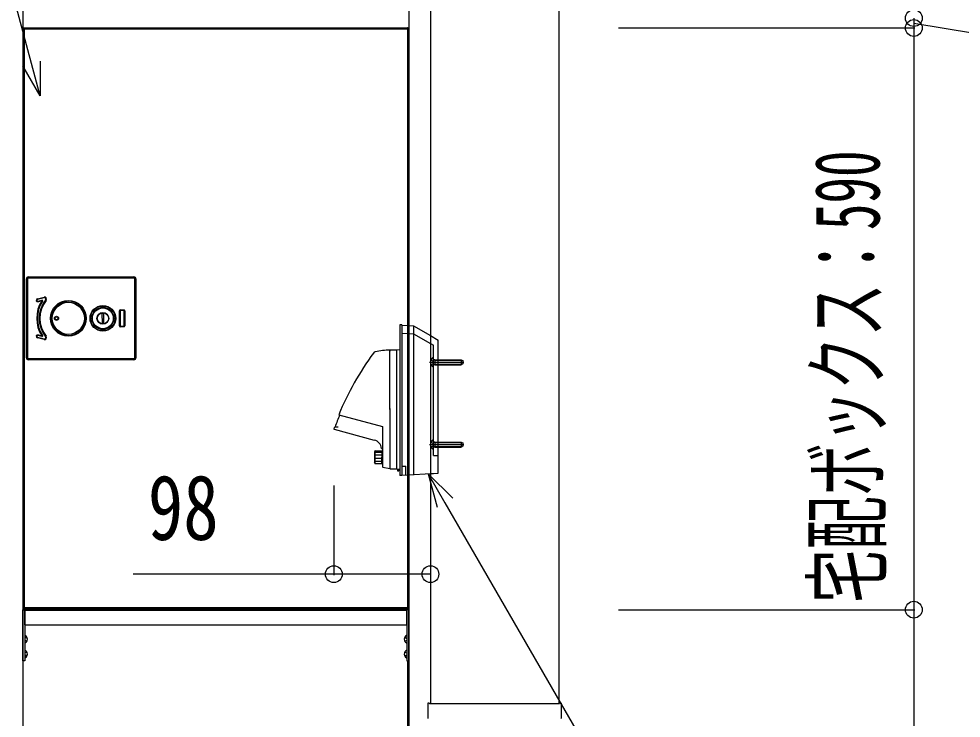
# Model space of a CAD drawing. Units: millimetres, scale not verified. Extents: x -8410 to 8410, y -5940 to 5940.
# Drawn here: x -6467 to -5512, y 1822 to 2531 of the extents above; entities that cross this region are included whole.
import ezdxf
from ezdxf.enums import TextEntityAlignment as Align

# ---------------------------------------------------------------- set-up
doc = ezdxf.new("R2010")
doc.units = ezdxf.units.MM
doc.header["$LTSCALE"] = 30
for name, color, linetype in [('0-3_YKK_13', 4, 'Continuous'), ('0-4_YKK_A1', 4, 'Continuous'), ('0-5_YKK_D', 6, 'Continuous')]:
    doc.layers.add(name, color=color, linetype=linetype)
doc.styles.add('ＭＳ ゴシック', font='')
doc.styles.get('ＭＳ ゴシック').set_extended_font_data('MS Gothic')

msp = doc.modelspace()

# ---------------------------------------------------------------- linework, layer by layer
at = {"layer": '0-3_YKK_13'}
for p, q in [((-6462.46, 2521.3), (-6462.46, 2522.1)), ((-6462.46, 2522.1), (-6461.96, 2522.1)), ((-6461.96, 2522.1), (-6461.66, 2522.1)), ((-6461.96, 2522.1), (-6461.96, 2521.3)), ((-6461.66, 2522.1), (-6073.26, 2522.1)), ((-6461.66, 2521.3), (-6461.66, 2522.1)), ((-6073.26, 2521.3), (-6073.26, 2522.1)), ((-6072.96, 2522.1), (-6073.26, 2522.1)), ((-6072.96, 2522.1), (-6072.46, 2522.1)), ((-6072.96, 2521.3), (-6072.96, 2522.1)), ((-6461.96, 2521.3), (-6462.46, 2521.3)), ((-6462.46, 2521.1), (-6462.46, 2521.3)), ((-6462.46, 2521.1), (-6462.46, 1934.1)), ((-6461.66, 2521.1), (-6462.46, 2521.1)), ((-6461.96, 2521.3), (-6461.66, 2521.3)), ((-6461.66, 2521.3), (-6461.66, 2521.1)), ((-6461.66, 2521.3), (-6073.26, 2521.3)), ((-6461.66, 2521.1), (-6461.66, 1934.1)), ((-6073.26, 2521.3), (-6073.26, 2521.1)), ((-6072.96, 2521.3), (-6073.26, 2521.3)), ((-6072.46, 2521.1), (-6073.26, 2521.1)), ((-6073.26, 2521.1), (-6073.26, 1934.1)), ((-6072.46, 2521.3), (-6072.46, 2521.1)), ((-6459.46, 2187.59), (-6459.46, 2267.61)), ((-6459.23, 2267.38), (-6459.46, 2267.61)), ((-6459.23, 2267.38), (-6458.24, 2267.38)), ((-6459.23, 2187.82), (-6459.23, 2267.38)), ((-6458.24, 2267.38), (-6458.24, 2187.82)), ((-6457.47, 2269.6), (-6350.45, 2269.6)), ((-6457.47, 2269.6), (-6457.24, 2269.37)), ((-6457.24, 2268.38), (-6457.24, 2269.37)), ((-6457.24, 2269.37), (-6350.68, 2269.37)), ((-6350.68, 2268.38), (-6457.24, 2268.38)), ((-6350.68, 2269.37), (-6350.45, 2269.6)), ((-6350.68, 2268.38), (-6350.68, 2269.37)), ((-6349.68, 2267.38), (-6348.69, 2267.38)), ((-6349.68, 2187.82), (-6349.68, 2267.38)), ((-6348.46, 2267.61), (-6348.69, 2267.38)), ((-6348.69, 2267.38), (-6348.69, 2187.82)), ((-6348.46, 2267.61), (-6348.46, 2187.59)), ((-6441.48, 2248.8), (-6448.27, 2247.1)), ((-6448.19, 2246.76), (-6448.27, 2247.1)), ((-6441.4, 2248.46), (-6448.19, 2246.76)), ((-6447.75, 2245.02), (-6447.67, 2244.68)), ((-6447.67, 2244.68), (-6443.7, 2245.67)), ((-6447.67, 2244.68), (-6447.59, 2244.34)), ((-6443.74, 2245.3), (-6447.59, 2244.34)), ((-6443.09, 2245.02), (-6443.38, 2245.21)), ((-6441.48, 2248.8), (-6441.57, 2249.14)), ((-6441.4, 2248.46), (-6441.48, 2248.8)), ((-6439.7, 2246), (-6439.97, 2246.22)), ((-6439.43, 2245.78), (-6439.7, 2246)), ((-6416.96, 2245.25), (-6416.96, 2245.1)), ((-6416.96, 2245.1), (-6416.96, 2244.86)), ((-6364.96, 2235.35), (-6365.26, 2235.35)), ((-6364.96, 2235.35), (-6364.96, 2219.85)), ((-6364.86, 2219.95), (-6364.86, 2235.25)), ((-6364.46, 2235.85), (-6364.46, 2236.15)), ((-6364.46, 2236.15), (-6360.46, 2236.15)), ((-6360.46, 2235.85), (-6364.46, 2235.85)), ((-6364.36, 2235.75), (-6360.56, 2235.75)), ((-6364.36, 2235.75), (-6364.36, 2235.45)), ((-6360.46, 2235.85), (-6360.46, 2236.15)), ((-6360.06, 2235.25), (-6360.06, 2219.95)), ((-6359.96, 2219.85), (-6359.96, 2235.35)), ((-6359.66, 2235.35), (-6359.96, 2235.35)), ((-6364.86, 2219.95), (-6364.56, 2219.95)), ((-6364.46, 2219.35), (-6360.46, 2219.35)), ((-6364.36, 2219.75), (-6364.36, 2219.45)), ((-6360.56, 2219.45), (-6364.36, 2219.45)), ((-6360.46, 2219.05), (-6360.46, 2219.35)), ((-6360.36, 2219.95), (-6360.06, 2219.95)), ((-6078.96, 2221.1), (-6080.96, 2221.1)), ((-6080.96, 2221.1), (-6080.96, 2068.1)), ((-6078.96, 2221.1), (-6078.96, 2068.1)), ((-6066.96, 2219.97), (-6066.96, 2069.23)), ((-6448.36, 2207.76), (-6448.27, 2208.1)), ((-6441.57, 2206.06), (-6448.36, 2207.76)), ((-6448.27, 2208.1), (-6448.19, 2208.44)), ((-6448.27, 2208.1), (-6441.48, 2206.4)), ((-6448.19, 2208.44), (-6441.4, 2206.74)), ((-6447.67, 2210.52), (-6447.75, 2210.18)), ((-6443.79, 2209.19), (-6447.75, 2210.18)), ((-6447.59, 2210.86), (-6447.67, 2210.52)), ((-6443.7, 2209.53), (-6447.67, 2210.52)), ((-6447.59, 2210.86), (-6443.74, 2209.9)), ((-6443.7, 2209.53), (-6443.79, 2209.19)), ((-6443.09, 2210.18), (-6443.38, 2209.99)), ((-6441.57, 2206.06), (-6441.48, 2206.4)), ((-6441.48, 2206.4), (-6441.4, 2206.74)), ((-6439.7, 2209.2), (-6439.97, 2208.98)), ((-6439.43, 2209.42), (-6439.7, 2209.2)), ((-6418.15, 2210.14), (-6416.96, 2210.1)), ((-6416.96, 2210.34), (-6416.96, 2210.1)), ((-6416.96, 2210.1), (-6416.96, 2209.95)), ((-6078.96, 2212.6), (-6066.96, 2211.97)), ((-6046.96, 2088.6), (-6046.96, 2200.42)), ((-6041.96, 2070.54), (-6041.96, 2205.54)), ((-6459.46, 2187.59), (-6459.23, 2187.82)), ((-6459.23, 2187.82), (-6458.24, 2187.82)), ((-6349.68, 2187.82), (-6348.69, 2187.82)), ((-6348.69, 2187.82), (-6348.46, 2187.59)), ((-6090.96, 2195.3), (-6090.96, 2194.3)), ((-6090.96, 2135.3), (-6090.96, 2195.3)), ((-6083.96, 2075.1), (-6083.96, 2195.5)), ((-6080.96, 2196), (-6080.96, 2135.3)), ((-6047.56, 2187.85), (-6047.46, 2187.85)), ((-6046.96, 2178.85), (-6046.96, 2187.35)), ((-6457.24, 2185.83), (-6457.47, 2185.6)), ((-6350.45, 2185.6), (-6457.47, 2185.6)), ((-6350.68, 2185.83), (-6350.68, 2186.82)), ((-6350.45, 2185.6), (-6350.68, 2185.83)), ((-6050.96, 2183.1), (-6016.26, 2183.1)), ((-6049.47, 2185.45), (-6047.06, 2184.25)), ((-6049.47, 2180.75), (-6047.06, 2181.96)), ((-6047.56, 2178.35), (-6047.46, 2178.35)), ((-6046.45, 2183.1), (-6047.06, 2184.25)), ((-6046.45, 2183.1), (-6047.06, 2181.96)), ((-6045.56, 2185.17), (-6046.48, 2185.36)), ((-6045.56, 2181.03), (-6046.48, 2180.84)), ((-6045.56, 2185.6), (-6046.16, 2185.38)), ((-6045.56, 2180.6), (-6046.16, 2180.82)), ((-6045.56, 2185.6), (-6045.56, 2180.6)), ((-6045.56, 2185.6), (-6018.66, 2185.6)), ((-6045.56, 2185.17), (-6017.74, 2185.17)), ((-6045.56, 2181.03), (-6017.74, 2181.03)), ((-6045.56, 2180.6), (-6018.66, 2180.6)), ((-6018.66, 2185.6), (-6016.96, 2184.8)), ((-6018.66, 2185.6), (-6018.66, 2180.6)), ((-6016.96, 2181.4), (-6018.66, 2180.6)), ((-6016.96, 2184.8), (-6016.96, 2181.4)), ((-6090.96, 2136.3), (-6090.96, 2116.3)), ((-6090.96, 2135.3), (-6090.96, 2075.3)), ((-6080.96, 2135.3), (-6080.96, 2074.6)), ((-6142.85, 2129.84), (-6098.46, 2117.95)), ((-6147.45, 2115.03), (-6106.84, 2104.15)), ((-6147.3, 2117.06), (-6146.64, 2117.4)), ((-6146.64, 2117.4), (-6143.64, 2117.4)), ((-6098.46, 2117.95), (-6098.46, 2077.05)), ((-6049.47, 2101.95), (-6047.06, 2100.75)), ((-6047.56, 2104.35), (-6047.46, 2104.35)), ((-6046.96, 2095.35), (-6046.96, 2103.85)), ((-6045.56, 2101.67), (-6046.48, 2101.86)), ((-6045.56, 2102.1), (-6046.16, 2101.88)), ((-6045.56, 2102.1), (-6045.56, 2097.1)), ((-6045.56, 2102.1), (-6018.66, 2102.1)), ((-6045.56, 2101.67), (-6017.74, 2101.67)), ((-6018.66, 2102.1), (-6016.96, 2101.3)), ((-6018.66, 2102.1), (-6018.66, 2097.1)), ((-6016.96, 2101.3), (-6016.96, 2097.9)), ((-6106.27, 2092.8), (-6106.77, 2092.3)), ((-6106.77, 2092.3), (-6106.77, 2081.3)), ((-6106.27, 2093), (-6106.27, 2080.6)), ((-6106.27, 2091.96), (-6099.27, 2091.96)), ((-6105.97, 2093.3), (-6098.46, 2093.3)), ((-6099.27, 2093.3), (-6099.27, 2086.8)), ((-6099.01, 2095.3), (-6098.46, 2095.3)), ((-6050.96, 2099.6), (-6016.26, 2099.6)), ((-6049.47, 2097.25), (-6047.06, 2098.46)), ((-6047.56, 2094.85), (-6047.46, 2094.85)), ((-6046.45, 2099.6), (-6047.06, 2100.75)), ((-6046.45, 2099.6), (-6047.06, 2098.46)), ((-6045.56, 2097.53), (-6046.48, 2097.34)), ((-6045.56, 2097.1), (-6046.16, 2097.32)), ((-6045.56, 2097.53), (-6017.74, 2097.53)), ((-6045.56, 2097.1), (-6018.66, 2097.1)), ((-6016.96, 2097.9), (-6018.66, 2097.1)), ((-6106.27, 2089.29), (-6099.27, 2089.29)), ((-6106.27, 2085.95), (-6099.27, 2085.95)), ((-6106.27, 2082.84), (-6099.27, 2082.84)), ((-6099.27, 2080.3), (-6099.27, 2086.8)), ((-6046.96, 2088.6), (-6041.96, 2088.6)), ((-6106.27, 2080.8), (-6106.77, 2081.3)), ((-6105.97, 2080.3), (-6098.46, 2080.3)), ((-6098.22, 2076.75), (-6090.96, 2075.3)), ((-6090.96, 2076.3), (-6090.96, 2075.3)), ((-6090.8, 2075.1), (-6083.96, 2075.1)), ((-6083.96, 2075.1), (-6080.96, 2074.6)), ((-6083.46, 2075.02), (-6083.46, 2072.8)), ((-6083.46, 2072.8), (-6081.96, 2072.8)), ((-6081.96, 2074.77), (-6081.96, 2072.8)), ((-6078.96, 2077.6), (-6074.96, 2077.6)), ((-6074.96, 2068.76), (-6074.96, 2077.6)), ((-6078.96, 2068.1), (-6080.96, 2068.1)), ((-6049.96, 2070.12), (-6046.96, 2070.28)), ((-6046.96, 2070.28), (-6041.96, 2070.54)), ((-6461.66, 1934.1), (-6462.46, 1934.1)), ((-6462.46, 1933.9), (-6462.46, 1934.1)), ((-6461.96, 1933.1), (-6462.46, 1933.1)), ((-6461.96, 1933.9), (-6461.66, 1933.9)), ((-6461.96, 1933.9), (-6461.96, 1933.1)), ((-6461.96, 1933.1), (-6461.66, 1933.1)), ((-6461.66, 1933.9), (-6461.66, 1934.1)), ((-6461.66, 1933.9), (-6461.66, 1933.1)), ((-6073.26, 1933.9), (-6461.66, 1933.9)), ((-6073.26, 1933.1), (-6461.66, 1933.1)), ((-6461.66, 1933.1), (-6461.66, 1932.1)), ((-6460.86, 1932.1), (-6461.66, 1932.1)), ((-6460.86, 1933.1), (-6460.86, 1932.1)), ((-6451.36, 1932.1), (-6460.86, 1932.1)), ((-6450.76, 1932.1), (-6451.36, 1932.1)), ((-6450.86, 1932.6), (-6450.86, 1933.1)), ((-6450.76, 1932.9), (-6450.86, 1932.9)), ((-6450.76, 1932.9), (-6450.76, 1933.1)), ((-6081.66, 1932.9), (-6450.76, 1932.9)), ((-6081.66, 1933.1), (-6081.66, 1932.9)), ((-6081.66, 1932.9), (-6081.66, 1932.1)), ((-6081.54, 1932.9), (-6081.66, 1932.9)), ((-6080.56, 1932.1), (-6081.66, 1932.1)), ((-6074.06, 1933.1), (-6074.06, 1932.1)), ((-6073.26, 1933.9), (-6073.26, 1934.1)), ((-6073.26, 1933.9), (-6073.26, 1933.1)), ((-6072.96, 1933.9), (-6073.26, 1933.9)), ((-6072.96, 1933.1), (-6073.26, 1933.1)), ((-6072.46, 1932.9), (-6073.26, 1932.9)), ((-6072.96, 1933.9), (-6072.46, 1933.9)), ((-6072.96, 1933.1), (-6072.96, 1933.9)), ((-6072.46, 1933.1), (-6072.96, 1933.1)), ((-6072.46, 1934.1), (-6072.46, 1933.9)), ((-6072.46, 1933.9), (-6072.46, 1933.1)), ((-6072.46, 1933.1), (-6072.46, 1932.9))]:
    msp.add_line(p, q, dxfattribs=at)
for points in [[(-6072.46, 2522.1), (-6072.46, 2521.3), (-6072.96, 2521.3)], [(-6072.46, 2521.1), (-6072.46, 1934.1), (-6073.26, 1934.1)], [(-6448.27, 2247.1), (-6448.36, 2247.44), (-6441.57, 2249.14)], [(-6447.75, 2245.02), (-6443.79, 2246.01), (-6443.7, 2245.67)], [(-6364.96, 2219.85), (-6365.26, 2219.85), (-6365.26, 2235.35)], [(-6364.86, 2235.25), (-6364.56, 2235.25), (-6364.56, 2219.95)], [(-6360.56, 2235.75), (-6360.56, 2235.45), (-6364.36, 2235.45)], [(-6360.36, 2219.95), (-6360.36, 2235.25), (-6360.06, 2235.25)], [(-6359.66, 2235.35), (-6359.66, 2219.85), (-6359.96, 2219.85)], [(-6360.46, 2219.05), (-6364.46, 2219.05), (-6364.46, 2219.35)], [(-6364.36, 2219.75), (-6360.56, 2219.75), (-6360.56, 2219.45)], [(-6078.96, 2220.6), (-6071.96, 2220.23), (-6066.96, 2219.97)], [(-6066.96, 2219.97), (-6049.96, 2210.16), (-6041.96, 2205.54)], [(-6066.96, 2211.97), (-6049.96, 2202.16), (-6046.96, 2200.42)], [(-6090.8, 2195.5), (-6083.96, 2195.5), (-6080.96, 2196)], [(-6350.68, 2185.83), (-6457.24, 2185.83), (-6457.24, 2186.82), (-6350.68, 2186.82)], [(-6078.96, 2068.6), (-6071.96, 2068.97), (-6049.96, 2070.12)], [(-6462.46, 1933.1), (-6462.46, 1933.9), (-6461.96, 1933.9)], [(-6461.66, 1932.9), (-6462.46, 1932.9), (-6462.46, 1933.1)], [(-6081.66, 1932.1), (-6450.76, 1932.1), (-6450.76, 1932.9)], [(-6073.26, 1933.1), (-6073.26, 1932.1), (-6074.06, 1932.1), (-6080.56, 1932.1)]]:
    msp.add_lwpolyline(points, dxfattribs=at)
msp.add_lwpolyline([(-6381.14, 2232.61), (-6382.94, 2232.58), (-6382.78, 2222.59), (-6380.98, 2222.62)], close=True, dxfattribs=at)
for centre, radius in [((-6416.96, 2227.6), 18.15), ((-6416.96, 2227.6), 17.65), ((-6416.96, 2227.6), 16.26), ((-6381.96, 2227.6), 13), ((-6381.96, 2227.6), 12.5), ((-6381.96, 2227.6), 11.07), ((-6381.96, 2227.6), 10.59), ((-6428.96, 2227.6), 2.1), ((-6428.96, 2227.6), 1.75), ((-6428.96, 2227.6), 1.45), ((-6381.96, 2227.6), 6), ((-6381.96, 2227.6), 5.7)]:
    msp.add_circle(centre, radius, dxfattribs=at)
for centre, radius, start, end in [((-6447.97, 2245.89), 1.6, 104, 284), ((-6447.97, 2245.89), 1.25, 104, 284), ((-6416.96, 2227.6), 32.1, 146.54178, 213.45822), ((-6447.97, 2245.89), 0.9, 104, 284), ((-6416.96, 2227.6), 31.75, 146.31167, 213.68833), ((-6416.96, 2227.6), 31.4, 146.31167, 213.68833), ((-6416.96, 2227.6), 29.6, 141.02124, 218.97876), ((-6416.96, 2227.6), 29.25, 141.02124, 218.97876), ((-6416.96, 2227.6), 28.9, 141.02124, 218.97876), ((-6443.63, 2245.38), 0.65, 326.31167, 104), ((-6251.68, 2224.6), 193.18, 173.73842, 173.84904), ((-6460.46, 2174.62), 72.63, 76.39911, 76.69317), ((-6443.63, 2245.38), 0.3, 326.31167, 104), ((-6441.06, 2247.1), 2.1, 321.02124, 104), ((-6441.06, 2247.1), 1.75, 321.02124, 104), ((-6441.06, 2247.1), 1.4, 321.02124, 104), ((-6416.96, 2227.6), 17.5, 90, 255.45465), ((-6416.98, 2227.6), 17.47, 91.51918, 268.48083), ((-6416.94, 2227.6), 17.3, 91.87358, 268.12642), ((-6416.96, 2227.6), 17.26, 90, 270), ((-6417.93, 2233.27), 11.8, 87.62064, 121.44426), ((-6417.03, 2228.44), 16.46, 91.66667, 99.41991), ((-6394.91, 2220.74), 33.07, 132.63739, 133.09487), ((-6416.96, 2227.6), 17.47, 91.16118, 91.57713), ((-6416.96, 2227.6), 17.5, 270, 90), ((-6416.96, 2227.6), 17.26, 270, 90), ((-6364.46, 2235.35), 0.8, 90, 180), ((-6364.46, 2235.35), 0.5, 90, 180), ((-6364.36, 2235.25), 0.5, 90, 180), ((-6364.36, 2235.25), 0.2, 90, 180), ((-6360.56, 2235.25), 0.5, 0, 90), ((-6360.56, 2235.25), 0.2, 0, 90), ((-6360.46, 2235.35), 0.8, 0, 90), ((-6360.46, 2235.35), 0.5, 0, 90), ((-6364.46, 2219.85), 0.8, 180, 270), ((-6364.46, 2219.85), 0.5, 180, 270), ((-6364.36, 2219.95), 0.5, 180, 270), ((-6364.36, 2219.95), 0.2, 180, 270), ((-6360.56, 2219.95), 0.5, 270, 0), ((-6360.56, 2219.95), 0.2, 270, 0), ((-6360.46, 2219.85), 0.5, 270, 0), ((-6360.46, 2219.85), 0.8, 270, 0), ((-6447.97, 2209.31), 1.6, 76, 256), ((-6447.97, 2209.31), 1.25, 76, 256), ((-6447.97, 2209.31), 0.9, 76, 256), ((-6443.63, 2209.82), 0.65, 256, 33.68833), ((-6460.46, 2280.57), 72.62, 283.30682, 283.6009), ((-6251.68, 2230.6), 193.18, 186.15096, 186.26158), ((-6443.63, 2209.82), 0.3, 256, 33.68833), ((-6441.06, 2208.1), 2.1, 256, 38.97876), ((-6441.06, 2208.1), 1.75, 256, 38.97876), ((-6441.06, 2208.1), 1.4, 256, 38.97876), ((-6417.93, 2221.92), 11.79, 238.14501, 272.35782), ((-6417.13, 2225.54), 15.24, 260.13483, 268.57972), ((-6394.91, 2234.46), 33.07, 226.90513, 227.36261), ((-6416.96, 2227.6), 17.47, 268.42287, 268.83882), ((-5863.52, 2013.74), 302.5, 143.79159, 157.42931), ((-6105.18, 2190.66), 3, 103.79595, 143.79159), ((-6091.59, 2135.3), 60, 89.40275, 103.79595), ((-6044.06, 2183.1), 5.9, 126.38156, 233.61844), ((-6047.46, 2187.35), 0.5, 0, 90), ((-6047.46, 2178.85), 0.5, 270, 0), ((-6046.36, 2185.95), 0.6, 180, 289.96957), ((-6046.36, 2180.25), 0.6, 70.03043, 180), ((-5862.59, 2013.38), 302.5, 157.40892, 159.88664), ((-6147.32, 2115.51), 0.5, 160.26689, 254.99992), ((-5862.59, 2013.38), 303, 159.98997, 160.26684), ((-6109.43, 2094.49), 10, 7.17601, 74.99995), ((-6044.06, 2099.6), 5.9, 126.38156, 233.61844), ((-6047.46, 2103.85), 0.5, 0, 90), ((-6046.36, 2102.45), 0.6, 180, 289.96957), ((-6105.97, 2093), 0.3, 90, 179.99998), ((-6099.01, 2095.8), 0.5, 187.17601, 270), ((-6047.46, 2095.35), 0.5, 270, 0), ((-6046.36, 2096.75), 0.6, 70.03043, 180), ((-6105.97, 2080.6), 0.3, 180.00002, 270), ((-6098.16, 2077.05), 0.3, 179.99998, 258.69028), ((-6451.36, 1932.6), 0.5, 270, 0), ((-6080.56, 1933.1), 1, 180, 270)]:
    msp.add_arc(centre, radius, start, end, dxfattribs=at)
for centre, major_axis, ratio, start_param, end_param in [((-6457.45, 2267.59), (1.43, -1.43), 0.992433, 2.359993, 3.923193), ((-6457.23, 2267.37), (-1.41, 1.41), 0.999971, 5.501585, 7.064785), ((-6457.23, 2267.37), (0.713, -0.713), 0.992433, 2.359993, 3.923193), ((-6350.69, 2267.37), (1.41, 1.41), 0.999971, 5.501585, 7.064785), ((-6350.69, 2267.37), (-0.713, -0.713), 0.992433, 2.359993, 3.923193), ((-6350.47, 2267.59), (-1.43, -1.43), 0.992433, 2.359993, 3.923193), ((-6457.45, 2187.61), (1.43, 1.43), 0.992433, 2.359993, 3.923193), ((-6457.23, 2187.83), (1.41, 1.41), 0.999971, 2.359993, 3.923193), ((-6457.23, 2187.83), (0.713, 0.713), 0.992433, 2.359993, 3.923193), ((-6350.69, 2187.83), (-0.713, 0.713), 0.992433, 2.359993, 3.923193), ((-6350.69, 2187.83), (-1.41, 1.41), 0.999971, 2.359993, 3.923193), ((-6350.47, 2187.61), (-1.43, 1.43), 0.992433, 2.359993, 3.923193)]:
    msp.add_ellipse(centre, major_axis=major_axis, ratio=ratio, start_param=start_param, end_param=end_param, dxfattribs=at)
at = {"layer": '0-4_YKK_A1'}
for p, q in [((-6049.96, 3267.1), (-6049.96, 1836.78)), ((-5919.96, 3267.1), (-5919.96, 1836.78)), ((-6462.96, 3122.6), (-6462.96, 1349.6)), ((-6071.96, 3122.6), (-6071.96, 1349.6)), ((-6460.96, 1931.6), (-6073.96, 1931.6)), ((-6460.96, 1916.6), (-6460.96, 1931.6)), ((-6073.96, 1916.6), (-6073.96, 1931.6)), ((-6460.96, 1916.6), (-6073.96, 1916.6)), ((-6460.96, 1905.7), (-6460.96, 1898.5)), ((-6460.96, 1902.96), (-6460.81, 1903.25)), ((-6460.96, 1901.24), (-6460.81, 1900.96)), ((-6458.99, 1904.15), (-6460.81, 1903.25)), ((-6458.99, 1900.05), (-6460.81, 1900.96)), ((-6075.93, 1904.15), (-6074.11, 1903.25)), ((-6075.93, 1900.05), (-6074.11, 1900.96)), ((-6073.96, 1902.96), (-6074.11, 1903.25)), ((-6073.96, 1901.24), (-6074.11, 1900.96)), ((-6073.96, 1905.7), (-6073.96, 1898.5)), ((-6460.96, 1890.7), (-6460.96, 1883.5)), ((-6460.96, 1887.96), (-6460.81, 1888.25)), ((-6460.96, 1886.24), (-6460.81, 1885.96)), ((-6458.99, 1889.15), (-6460.81, 1888.25)), ((-6458.99, 1885.05), (-6460.81, 1885.96)), ((-6075.93, 1889.15), (-6074.11, 1888.25)), ((-6075.93, 1885.05), (-6074.11, 1885.96)), ((-6073.96, 1887.96), (-6074.11, 1888.25)), ((-6073.96, 1886.24), (-6074.11, 1885.96)), ((-6073.96, 1890.7), (-6073.96, 1883.5)), ((-6073.36, 1880.1), (-6073.36, 1799.6)), ((-6052.75, 1836.89), (-6052.75, 1822.6)), ((-6051.26, 1837.39), (-6052.25, 1837.39)), ((-6050.64, 1836.78), (-6051.25, 1837.39)), ((-5919.28, 1836.78), (-6050.64, 1836.78)), ((-5918.67, 1837.39), (-5919.28, 1836.78)), ((-5917.67, 1837.39), (-5918.67, 1837.39)), ((-5917.17, 1822.6), (-5917.17, 1836.89))]:
    msp.add_line(p, q, dxfattribs=at)
for points in [[(-6462.96, 1880.1), (-6462.96, 1932.1), (-6460.96, 1932.1), (-6460.96, 1880.1)], [(-6071.96, 1880.1), (-6071.96, 1932.1), (-6073.96, 1932.1), (-6073.96, 1880.1)]]:
    msp.add_lwpolyline(points, close=True, dxfattribs=at)
for centre, radius, start, end in [((-6460.81, 1905.7), 0.154, 62.71904, 180), ((-6462.66, 1902.1), 4.2, 297.28096, 62.71904), ((-6072.26, 1902.1), 4.2, 117.28096, 242.71904), ((-6074.11, 1905.7), 0.154, 0, 117.28096), ((-6460.81, 1898.5), 0.154, 180, 297.28096), ((-6074.11, 1898.5), 0.154, 242.71904, 0), ((-6460.81, 1890.7), 0.154, 62.71904, 180), ((-6460.81, 1883.5), 0.154, 180, 297.28096), ((-6462.66, 1887.1), 4.2, 297.28096, 62.71904), ((-6072.26, 1887.1), 4.2, 117.28096, 242.71904), ((-6074.11, 1890.7), 0.154, 0, 117.28096), ((-6074.11, 1883.5), 0.154, 242.71904, 0), ((-6052.25, 1836.89), 0.5, 90, 180), ((-5917.67, 1836.89), 0.5, 0, 90), ((-6052.25, 1822.6), 0.5, 180, 270), ((-5917.67, 1822.6), 0.5, 270.05353, 0.05343)]:
    msp.add_arc(centre, radius, start, end, dxfattribs=at)
at = {"layer": '0-5_YKK_D'}
for p, q in [((-5559.96, 2532.1), (-5559.96, 2522.1)), ((-5559.96, 2532.1), (-5559.96, 2522.1)), ((-5859.46, 2522.1), (-5558.96, 2522.1)), ((-5859.46, 2522.1), (-5558.96, 2522.1)), ((-5559.96, 2522.1), (-5559.96, 1932.1)), ((-5559.96, 2522.1), (-5559.96, 2488.1)), ((-6147.82, 2058.1), (-6147.82, 1967.1)), ((-6049.96, 2058.1), (-6049.96, 1967.1)), ((-5859.46, 1932.1), (-5558.96, 1932.1)), ((-5859.46, 1932.1), (-5558.96, 1932.1))]:
    msp.add_line(p, q, dxfattribs=at)
for points in [[(-6445.61, 2453.23), (-6454.41, 2486.07), (-6669.72, 3289.6), (-7666.3, 3289.6)], [(-5559.96, 2527.1), (-5309.96, 2485.74), (-5309.96, 2350.14)], [(-6445.61, 2488.43), (-6445.61, 2453.23), (-6463.21, 2483.71)], [(-6027.37, 2045.11), (-6052.26, 2070), (-6043.15, 2036)], [(-6052.26, 2070), (-6035.26, 2040.55), (-5597.79, 1282.87), (-4997.77, 1282.87)], [(-6049.96, 1968.1), (-6147.82, 1968.1), (-6351.42, 1968.1)], [(-5559.96, 1932.1), (-5559.96, 1799.6), (-5559.96, 1452.4)]]:
    msp.add_lwpolyline(points, dxfattribs=at)
for centre in [(-5559.96, 2532.1), (-5559.96, 2532.1), (-5559.96, 2522.1), (-5559.96, 2522.1), (-6147.82, 1968.1), (-6049.96, 1968.1), (-5559.96, 1932.1), (-5559.96, 1932.1)]:
    msp.add_circle(centre, 8.5, dxfattribs=at)

# ---------------------------------------------------------------- texts
at = {"layer": '0-5_YKK_D', "style": 'ＭＳ ゴシック', "width": 0.6}
msp.add_text('宅配ボックス：590', height=65.98, rotation=90, dxfattribs=at).set_placement((-5574.96, 1939.1), align=Align.BOTTOM_LEFT)
at = {"layer": '0-5_YKK_D', "style": 'ＭＳ ゴシック', "width": 0.8}
msp.add_text('98', height=65.98, dxfattribs=at).set_placement((-6336.42, 1983.1), align=Align.BOTTOM_LEFT)

doc.saveas('drawing.dxf')
